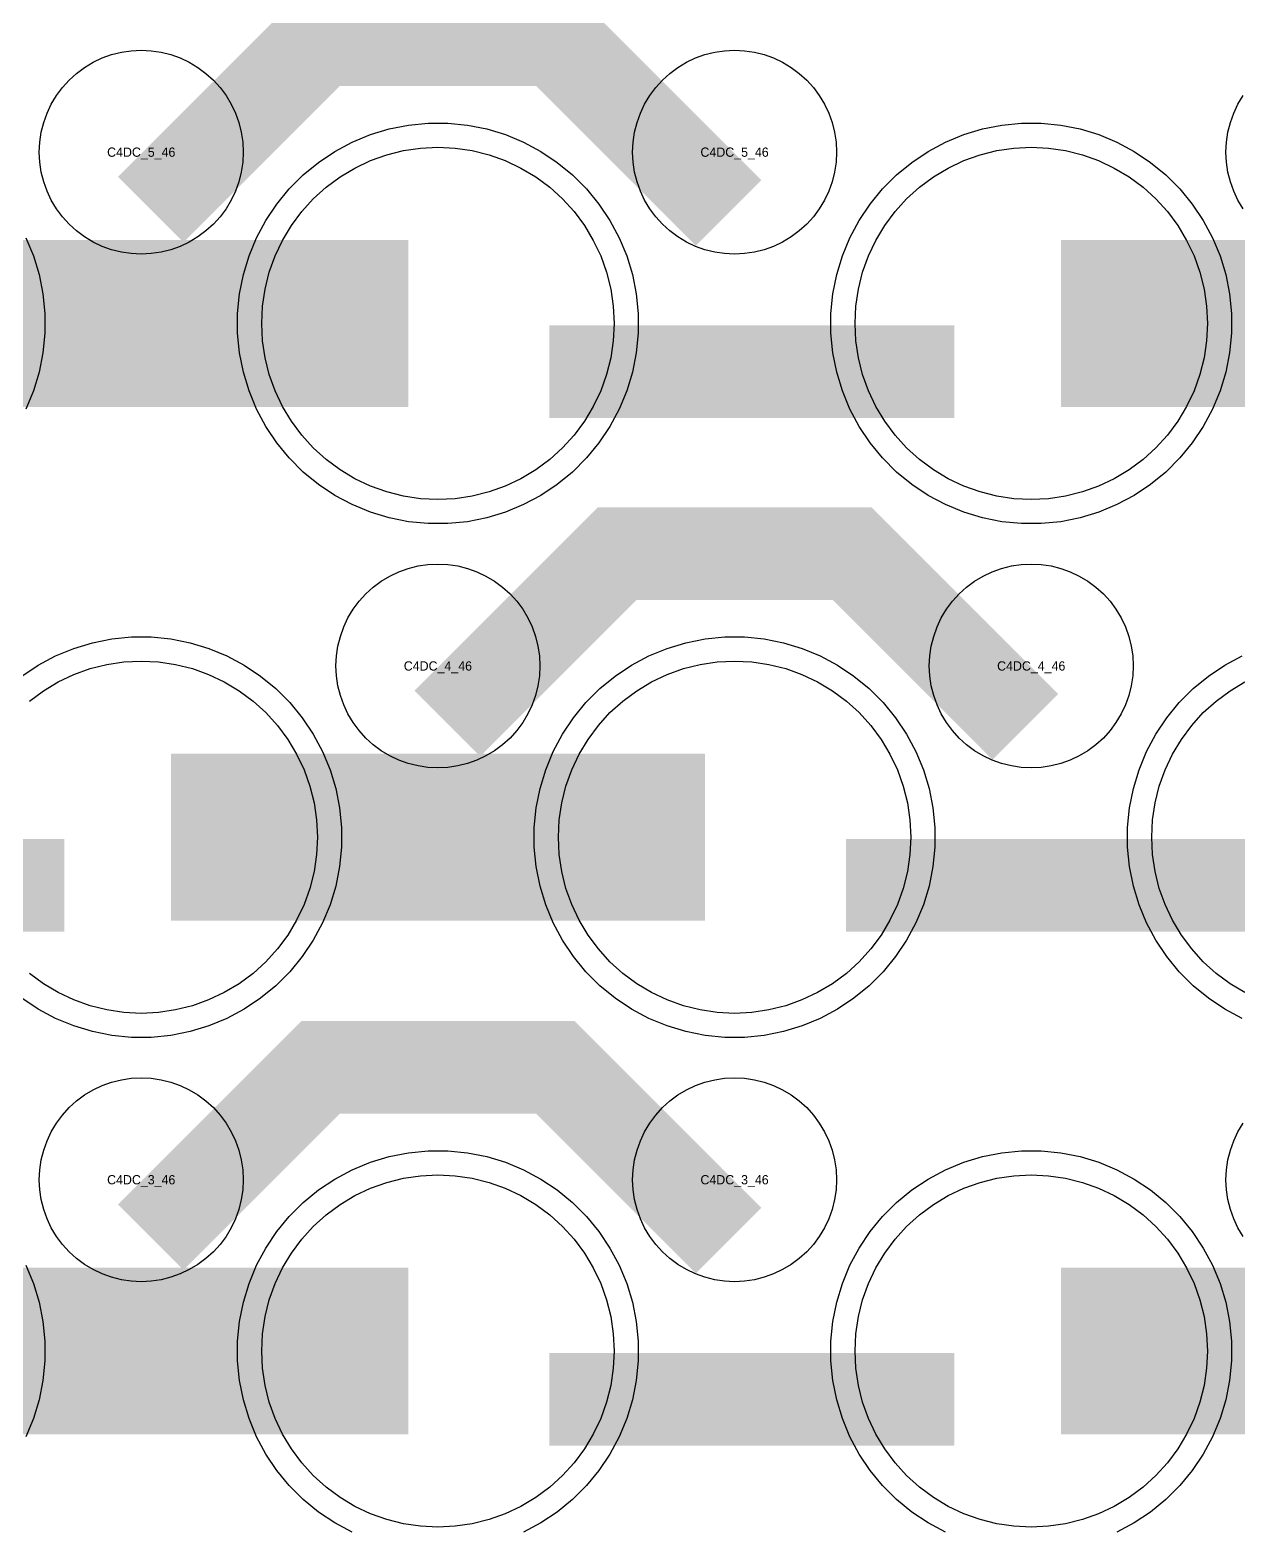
# Model space of a CAD drawing. Extents: x -11880 to 11880, y -14992 to 14992.
# Drawn here: x 2690 to 3015.8, y -14472.4 to -14067.6 of the extents above; entities that cross this region are included whole.
import ezdxf
from ezdxf.enums import TextEntityAlignment as Align

# ---------------------------------------------------------------- set-up
doc = ezdxf.new("R2010")
doc.units = 0
doc.header["$MEASUREMENT"] = 0
for name, color, linetype in [('GDS_775_DT_237', 138, 'CONTINUOUS'), ('RDL1_FS', 34, 'CONTINUOUS'), ('RDL_BS', 160, 'CONTINUOUS')]:
    doc.layers.add(name, color=color, linetype=linetype)

msp = doc.modelspace()

# ---------------------------------------------------------------- linework, layer by layer
at = {"layer": 'RDL1_FS', "color": 241, "true_color": 0xf7abae}
for points in [[(2800, -14194.254), (2795.343, -14194.025), (2790.732, -14193.341), (2786.209, -14192.209), (2781.819, -14190.637), (2777.605, -14188.645), (2773.605, -14186.247), (2769.86, -14183.469), (2766.406, -14180.339), (2763.276, -14176.885), (2760.498, -14173.14), (2758.1, -14169.14), (2756.108, -14164.926), (2754.536, -14160.536), (2753.404, -14156.013), (2752.72, -14151.402), (2752.491, -14146.745), (2752.72, -14142.088), (2753.404, -14137.477), (2754.536, -14132.954), (2756.108, -14128.564), (2758.1, -14124.35), (2760.498, -14120.35), (2763.276, -14116.605), (2766.406, -14113.151), (2769.86, -14110.021), (2773.605, -14107.243), (2777.605, -14104.845), (2781.819, -14102.853), (2786.209, -14101.281), (2790.732, -14100.149), (2795.343, -14099.465), (2800, -14099.236), (2804.657, -14099.465), (2809.268, -14100.149), (2813.791, -14101.281), (2818.181, -14102.853), (2822.395, -14104.845), (2826.395, -14107.243), (2830.14, -14110.021), (2833.594, -14113.151), (2836.724, -14116.605), (2839.502, -14120.35), (2841.9, -14124.35), (2843.892, -14128.564), (2845.464, -14132.954), (2846.596, -14137.477), (2847.28, -14142.088), (2847.509, -14146.745), (2847.28, -14151.402), (2846.596, -14156.013), (2845.464, -14160.536), (2843.892, -14164.926), (2841.9, -14169.14), (2839.502, -14173.14), (2836.724, -14176.885), (2833.594, -14180.339), (2830.14, -14183.469), (2826.395, -14186.247), (2822.395, -14188.645), (2818.181, -14190.637), (2813.791, -14192.209), (2809.268, -14193.341), (2804.657, -14194.025)], [(2960, -14194.254), (2955.343, -14194.025), (2950.732, -14193.341), (2946.209, -14192.209), (2941.819, -14190.637), (2937.605, -14188.645), (2933.605, -14186.247), (2929.86, -14183.469), (2926.406, -14180.339), (2923.276, -14176.885), (2920.498, -14173.14), (2918.1, -14169.14), (2916.108, -14164.926), (2914.536, -14160.536), (2913.404, -14156.013), (2912.72, -14151.402), (2912.491, -14146.745), (2912.72, -14142.088), (2913.404, -14137.477), (2914.536, -14132.954), (2916.108, -14128.564), (2918.1, -14124.35), (2920.498, -14120.35), (2923.276, -14116.605), (2926.406, -14113.151), (2929.86, -14110.021), (2933.605, -14107.243), (2937.605, -14104.845), (2941.819, -14102.853), (2946.209, -14101.281), (2950.732, -14100.149), (2955.343, -14099.465), (2960, -14099.236), (2964.657, -14099.465), (2969.268, -14100.149), (2973.791, -14101.281), (2978.181, -14102.853), (2982.395, -14104.845), (2986.395, -14107.243), (2990.14, -14110.021), (2993.594, -14113.151), (2996.724, -14116.605), (2999.502, -14120.35), (3001.9, -14124.35), (3003.892, -14128.564), (3005.464, -14132.954), (3006.596, -14137.477), (3007.28, -14142.088), (3007.509, -14146.745), (3007.28, -14151.402), (3006.596, -14156.013), (3005.464, -14160.536), (3003.892, -14164.926), (3001.9, -14169.14), (2999.502, -14173.14), (2996.724, -14176.885), (2993.594, -14180.339), (2990.14, -14183.469), (2986.395, -14186.247), (2982.395, -14188.645), (2978.181, -14190.637), (2973.791, -14192.209), (2969.268, -14193.341), (2964.657, -14194.025)], [(2880, -14332.819), (2875.343, -14332.59), (2870.732, -14331.906), (2866.209, -14330.774), (2861.819, -14329.202), (2857.605, -14327.21), (2853.605, -14324.812), (2849.86, -14322.034), (2846.406, -14318.904), (2843.276, -14315.45), (2840.498, -14311.705), (2838.1, -14307.705), (2836.108, -14303.491), (2834.536, -14299.101), (2833.404, -14294.578), (2832.72, -14289.967), (2832.491, -14285.31), (2832.72, -14280.653), (2833.404, -14276.042), (2834.536, -14271.519), (2836.108, -14267.129), (2838.1, -14262.915), (2840.498, -14258.915), (2843.276, -14255.17), (2846.406, -14251.716), (2849.86, -14248.586), (2853.605, -14245.808), (2857.605, -14243.41), (2861.819, -14241.418), (2866.209, -14239.846), (2870.732, -14238.714), (2875.343, -14238.03), (2880, -14237.801), (2884.657, -14238.03), (2889.268, -14238.714), (2893.791, -14239.846), (2898.181, -14241.418), (2902.395, -14243.41), (2906.395, -14245.808), (2910.14, -14248.586), (2913.594, -14251.716), (2916.724, -14255.17), (2919.502, -14258.915), (2921.9, -14262.915), (2923.892, -14267.129), (2925.464, -14271.519), (2926.596, -14276.042), (2927.28, -14280.653), (2927.509, -14285.31), (2927.28, -14289.967), (2926.596, -14294.578), (2925.464, -14299.101), (2923.892, -14303.491), (2921.9, -14307.705), (2919.502, -14311.705), (2916.724, -14315.45), (2913.594, -14318.904), (2910.14, -14322.034), (2906.395, -14324.812), (2902.395, -14327.21), (2898.181, -14329.202), (2893.791, -14330.774), (2889.268, -14331.906), (2884.657, -14332.59)], [(2800, -14471.379), (2795.343, -14471.15), (2790.732, -14470.466), (2786.209, -14469.334), (2781.819, -14467.762), (2777.605, -14465.77), (2773.605, -14463.372), (2769.86, -14460.594), (2766.406, -14457.464), (2763.276, -14454.01), (2760.498, -14450.265), (2758.1, -14446.265), (2756.108, -14442.051), (2754.536, -14437.661), (2753.404, -14433.138), (2752.72, -14428.527), (2752.491, -14423.87), (2752.72, -14419.213), (2753.404, -14414.602), (2754.536, -14410.079), (2756.108, -14405.689), (2758.1, -14401.475), (2760.498, -14397.475), (2763.276, -14393.73), (2766.406, -14390.276), (2769.86, -14387.146), (2773.605, -14384.368), (2777.605, -14381.97), (2781.819, -14379.978), (2786.209, -14378.406), (2790.732, -14377.274), (2795.343, -14376.59), (2800, -14376.361), (2804.657, -14376.59), (2809.268, -14377.274), (2813.791, -14378.406), (2818.181, -14379.978), (2822.395, -14381.97), (2826.395, -14384.368), (2830.14, -14387.146), (2833.594, -14390.276), (2836.724, -14393.73), (2839.502, -14397.475), (2841.9, -14401.475), (2843.892, -14405.689), (2845.464, -14410.079), (2846.596, -14414.602), (2847.28, -14419.213), (2847.509, -14423.87), (2847.28, -14428.527), (2846.596, -14433.138), (2845.464, -14437.661), (2843.892, -14442.051), (2841.9, -14446.265), (2839.502, -14450.265), (2836.724, -14454.01), (2833.594, -14457.464), (2830.14, -14460.594), (2826.395, -14463.372), (2822.395, -14465.77), (2818.181, -14467.762), (2813.791, -14469.334), (2809.268, -14470.466), (2804.657, -14471.15)], [(2960, -14471.379), (2955.343, -14471.15), (2950.732, -14470.466), (2946.209, -14469.334), (2941.819, -14467.762), (2937.605, -14465.77), (2933.605, -14463.372), (2929.86, -14460.594), (2926.406, -14457.464), (2923.276, -14454.01), (2920.498, -14450.265), (2918.1, -14446.265), (2916.108, -14442.051), (2914.536, -14437.661), (2913.404, -14433.138), (2912.72, -14428.527), (2912.491, -14423.87), (2912.72, -14419.213), (2913.404, -14414.602), (2914.536, -14410.079), (2916.108, -14405.689), (2918.1, -14401.475), (2920.498, -14397.475), (2923.276, -14393.73), (2926.406, -14390.276), (2929.86, -14387.146), (2933.605, -14384.368), (2937.605, -14381.97), (2941.819, -14379.978), (2946.209, -14378.406), (2950.732, -14377.274), (2955.343, -14376.59), (2960, -14376.361), (2964.657, -14376.59), (2969.268, -14377.274), (2973.791, -14378.406), (2978.181, -14379.978), (2982.395, -14381.97), (2986.395, -14384.368), (2990.14, -14387.146), (2993.594, -14390.276), (2996.724, -14393.73), (2999.502, -14397.475), (3001.9, -14401.475), (3003.892, -14405.689), (3005.464, -14410.079), (3006.596, -14414.602), (3007.28, -14419.213), (3007.509, -14423.87), (3007.28, -14428.527), (3006.596, -14433.138), (3005.464, -14437.661), (3003.892, -14442.051), (3001.9, -14446.265), (2999.502, -14450.265), (2996.724, -14454.01), (2993.594, -14457.464), (2990.14, -14460.594), (2986.395, -14463.372), (2982.395, -14465.77), (2978.181, -14467.762), (2973.791, -14469.334), (2969.268, -14470.466), (2964.657, -14471.15)]]:
    msp.add_lwpolyline(points, close=True, dxfattribs=at)
for points in [[(2648.002, -14146.745, 45, 45, 0), (2720.002, -14146.745, 45, 45, 0)], [(2720.002, -14146.745, 45, 45, 0), (2792.002, -14146.745, 45, 45, 0)], [(2968.002, -14146.745, 45, 45, 0), (3040.002, -14146.745, 45, 45, 0)], [(2728.002, -14285.31, 45, 45, 0), (2800.002, -14285.31, 45, 45, 0)], [(2800.002, -14285.31, 45, 45, 0), (2872.002, -14285.31, 45, 45, 0)], [(2648.002, -14423.87, 45, 45, 0), (2720.002, -14423.87, 45, 45, 0)], [(2720.002, -14423.87, 45, 45, 0), (2792.002, -14423.87, 45, 45, 0)], [(2968.002, -14423.87, 45, 45, 0), (3040.002, -14423.87, 45, 45, 0)]]:
    msp.add_lwpolyline(points, format="xyseb", dxfattribs=at)
for points in [[(2689.86, -14248.586), (2693.605, -14245.808), (2697.605, -14243.41), (2701.819, -14241.418), (2706.209, -14239.846), (2710.732, -14238.714), (2715.343, -14238.03), (2720, -14237.801), (2724.657, -14238.03), (2729.268, -14238.714), (2733.791, -14239.846), (2738.181, -14241.418), (2742.395, -14243.41), (2746.395, -14245.808), (2750.14, -14248.586), (2753.594, -14251.716), (2756.724, -14255.17), (2759.502, -14258.915), (2761.9, -14262.915), (2763.892, -14267.129), (2765.464, -14271.519), (2766.596, -14276.042), (2767.28, -14280.653), (2767.509, -14285.31), (2767.28, -14289.967), (2766.596, -14294.578), (2765.464, -14299.101), (2763.892, -14303.491), (2761.9, -14307.705), (2759.502, -14311.705), (2756.724, -14315.45), (2753.594, -14318.904), (2750.14, -14322.034), (2746.395, -14324.812), (2742.395, -14327.21), (2738.181, -14329.202), (2733.791, -14330.774), (2729.268, -14331.906), (2724.657, -14332.59), (2720, -14332.819), (2715.343, -14332.59), (2710.732, -14331.906), (2706.209, -14330.774), (2701.819, -14329.202), (2697.605, -14327.21), (2693.605, -14324.812), (2689.86, -14322.034)], [(3017.605, -14327.21), (3013.605, -14324.812), (3009.86, -14322.034), (3006.406, -14318.904), (3003.276, -14315.45), (3000.498, -14311.705), (2998.1, -14307.705), (2996.108, -14303.491), (2994.536, -14299.101), (2993.404, -14294.578), (2992.72, -14289.967), (2992.491, -14285.31), (2992.72, -14280.653), (2993.404, -14276.042), (2994.536, -14271.519), (2996.108, -14267.129), (2998.1, -14262.915), (3000.498, -14258.915), (3003.276, -14255.17), (3006.406, -14251.716), (3009.86, -14248.586), (3013.605, -14245.808), (3017.605, -14243.41)]]:
    msp.add_lwpolyline(points, dxfattribs=at)
at = {"layer": 'RDL_BS'}
for points in [[(2722.562, -14116.059, 25, 25, 0), (2768.377, -14070.244, 25, 25, 0), (2801.93, -14070.244, 25, 25, 0)], [(2878.401, -14116.958, 25, 25, 0), (2831.687, -14070.244, 25, 25, 0), (2801.929, -14070.244, 25, 25, 0)], [(2802.562, -14254.624, 25, 25, 0), (2848.377, -14208.809, 25, 25, 0), (2881.93, -14208.809, 25, 25, 0)], [(2958.401, -14255.523, 25, 25, 0), (2911.687, -14208.809, 25, 25, 0), (2881.929, -14208.809, 25, 25, 0)], [(2722.562, -14393.184, 25, 25, 0), (2768.377, -14347.369, 25, 25, 0), (2801.93, -14347.369, 25, 25, 0)], [(2878.401, -14394.083, 25, 25, 0), (2831.687, -14347.369, 25, 25, 0), (2801.929, -14347.369, 25, 25, 0)]]:
    msp.add_lwpolyline(points, format="xyseb", dxfattribs=at)
for points in [[(2720, -14128.051), (2717.307, -14127.919), (2714.635, -14127.523), (2712.016, -14126.866), (2709.481, -14125.959), (2707.044, -14124.807), (2704.72, -14123.414), (2702.557, -14121.811), (2700.558, -14119.999), (2698.746, -14118), (2697.143, -14115.837), (2695.75, -14113.513), (2694.598, -14111.076), (2693.691, -14108.541), (2693.034, -14105.922), (2692.638, -14103.25), (2692.506, -14100.557), (2692.638, -14097.864), (2693.034, -14095.192), (2693.691, -14092.573), (2694.598, -14090.038), (2695.75, -14087.601), (2697.143, -14085.277), (2698.746, -14083.114), (2700.558, -14081.115), (2702.557, -14079.303), (2704.72, -14077.7), (2707.044, -14076.307), (2709.481, -14075.155), (2712.016, -14074.248), (2714.635, -14073.591), (2717.307, -14073.195), (2720, -14073.063), (2722.693, -14073.195), (2725.365, -14073.591), (2727.984, -14074.248), (2730.519, -14075.155), (2732.956, -14076.307), (2735.28, -14077.7), (2737.443, -14079.303), (2739.442, -14081.115), (2741.254, -14083.114), (2742.857, -14085.277), (2744.25, -14087.601), (2745.402, -14090.038), (2746.309, -14092.573), (2746.966, -14095.192), (2747.362, -14097.864), (2747.494, -14100.557), (2747.362, -14103.25), (2746.966, -14105.922), (2746.309, -14108.541), (2745.402, -14111.076), (2744.25, -14113.513), (2742.857, -14115.837), (2741.254, -14118), (2739.442, -14119.999), (2737.443, -14121.811), (2735.28, -14123.414), (2732.956, -14124.807), (2730.519, -14125.959), (2727.984, -14126.866), (2725.365, -14127.523), (2722.693, -14127.919)], [(2880, -14128.051), (2877.307, -14127.919), (2874.635, -14127.523), (2872.016, -14126.866), (2869.481, -14125.959), (2867.044, -14124.807), (2864.72, -14123.414), (2862.557, -14121.811), (2860.558, -14119.999), (2858.746, -14118), (2857.143, -14115.837), (2855.75, -14113.513), (2854.598, -14111.076), (2853.691, -14108.541), (2853.034, -14105.922), (2852.638, -14103.25), (2852.506, -14100.557), (2852.638, -14097.864), (2853.034, -14095.192), (2853.691, -14092.573), (2854.598, -14090.038), (2855.75, -14087.601), (2857.143, -14085.277), (2858.746, -14083.114), (2860.558, -14081.115), (2862.557, -14079.303), (2864.72, -14077.7), (2867.044, -14076.307), (2869.481, -14075.155), (2872.016, -14074.248), (2874.635, -14073.591), (2877.307, -14073.195), (2880, -14073.063), (2882.693, -14073.195), (2885.365, -14073.591), (2887.984, -14074.248), (2890.519, -14075.155), (2892.956, -14076.307), (2895.28, -14077.7), (2897.443, -14079.303), (2899.442, -14081.115), (2901.254, -14083.114), (2902.857, -14085.277), (2904.25, -14087.601), (2905.402, -14090.038), (2906.309, -14092.573), (2906.966, -14095.192), (2907.362, -14097.864), (2907.494, -14100.557), (2907.362, -14103.25), (2906.966, -14105.922), (2906.309, -14108.541), (2905.402, -14111.076), (2904.25, -14113.513), (2902.857, -14115.837), (2901.254, -14118), (2899.442, -14119.999), (2897.443, -14121.811), (2895.28, -14123.414), (2892.956, -14124.807), (2890.519, -14125.959), (2887.984, -14126.866), (2885.365, -14127.523), (2882.693, -14127.919)], [(2800, -14266.616), (2797.307, -14266.484), (2794.635, -14266.088), (2792.016, -14265.431), (2789.481, -14264.524), (2787.044, -14263.372), (2784.72, -14261.979), (2782.557, -14260.376), (2780.558, -14258.564), (2778.746, -14256.565), (2777.143, -14254.402), (2775.75, -14252.078), (2774.598, -14249.641), (2773.691, -14247.106), (2773.034, -14244.487), (2772.638, -14241.815), (2772.506, -14239.122), (2772.638, -14236.429), (2773.034, -14233.757), (2773.691, -14231.138), (2774.598, -14228.603), (2775.75, -14226.166), (2777.143, -14223.842), (2778.746, -14221.679), (2780.558, -14219.68), (2782.557, -14217.868), (2784.72, -14216.265), (2787.044, -14214.872), (2789.481, -14213.72), (2792.016, -14212.813), (2794.635, -14212.156), (2797.307, -14211.76), (2800, -14211.628), (2802.693, -14211.76), (2805.365, -14212.156), (2807.984, -14212.813), (2810.519, -14213.72), (2812.956, -14214.872), (2815.28, -14216.265), (2817.443, -14217.868), (2819.442, -14219.68), (2821.254, -14221.679), (2822.857, -14223.842), (2824.25, -14226.166), (2825.402, -14228.603), (2826.309, -14231.138), (2826.966, -14233.757), (2827.362, -14236.429), (2827.494, -14239.122), (2827.362, -14241.815), (2826.966, -14244.487), (2826.309, -14247.106), (2825.402, -14249.641), (2824.25, -14252.078), (2822.857, -14254.402), (2821.254, -14256.565), (2819.442, -14258.564), (2817.443, -14260.376), (2815.28, -14261.979), (2812.956, -14263.372), (2810.519, -14264.524), (2807.984, -14265.431), (2805.365, -14266.088), (2802.693, -14266.484)], [(2960, -14266.616), (2957.307, -14266.484), (2954.635, -14266.088), (2952.016, -14265.431), (2949.481, -14264.524), (2947.044, -14263.372), (2944.72, -14261.979), (2942.557, -14260.376), (2940.558, -14258.564), (2938.746, -14256.565), (2937.143, -14254.402), (2935.75, -14252.078), (2934.598, -14249.641), (2933.691, -14247.106), (2933.034, -14244.487), (2932.638, -14241.815), (2932.506, -14239.122), (2932.638, -14236.429), (2933.034, -14233.757), (2933.691, -14231.138), (2934.598, -14228.603), (2935.75, -14226.166), (2937.143, -14223.842), (2938.746, -14221.679), (2940.558, -14219.68), (2942.557, -14217.868), (2944.72, -14216.265), (2947.044, -14214.872), (2949.481, -14213.72), (2952.016, -14212.813), (2954.635, -14212.156), (2957.307, -14211.76), (2960, -14211.628), (2962.693, -14211.76), (2965.365, -14212.156), (2967.984, -14212.813), (2970.519, -14213.72), (2972.956, -14214.872), (2975.28, -14216.265), (2977.443, -14217.868), (2979.442, -14219.68), (2981.254, -14221.679), (2982.857, -14223.842), (2984.25, -14226.166), (2985.402, -14228.603), (2986.309, -14231.138), (2986.966, -14233.757), (2987.362, -14236.429), (2987.494, -14239.122), (2987.362, -14241.815), (2986.966, -14244.487), (2986.309, -14247.106), (2985.402, -14249.641), (2984.25, -14252.078), (2982.857, -14254.402), (2981.254, -14256.565), (2979.442, -14258.564), (2977.443, -14260.376), (2975.28, -14261.979), (2972.956, -14263.372), (2970.519, -14264.524), (2967.984, -14265.431), (2965.365, -14266.088), (2962.693, -14266.484)], [(2720, -14405.176), (2717.307, -14405.044), (2714.635, -14404.648), (2712.016, -14403.991), (2709.481, -14403.084), (2707.044, -14401.932), (2704.72, -14400.539), (2702.557, -14398.936), (2700.558, -14397.124), (2698.746, -14395.125), (2697.143, -14392.962), (2695.75, -14390.638), (2694.598, -14388.201), (2693.691, -14385.666), (2693.034, -14383.047), (2692.638, -14380.375), (2692.506, -14377.682), (2692.638, -14374.989), (2693.034, -14372.317), (2693.691, -14369.698), (2694.598, -14367.163), (2695.75, -14364.726), (2697.143, -14362.402), (2698.746, -14360.239), (2700.558, -14358.24), (2702.557, -14356.428), (2704.72, -14354.825), (2707.044, -14353.432), (2709.481, -14352.28), (2712.016, -14351.373), (2714.635, -14350.716), (2717.307, -14350.32), (2720, -14350.188), (2722.693, -14350.32), (2725.365, -14350.716), (2727.984, -14351.373), (2730.519, -14352.28), (2732.956, -14353.432), (2735.28, -14354.825), (2737.443, -14356.428), (2739.442, -14358.24), (2741.254, -14360.239), (2742.857, -14362.402), (2744.25, -14364.726), (2745.402, -14367.163), (2746.309, -14369.698), (2746.966, -14372.317), (2747.362, -14374.989), (2747.494, -14377.682), (2747.362, -14380.375), (2746.966, -14383.047), (2746.309, -14385.666), (2745.402, -14388.201), (2744.25, -14390.638), (2742.857, -14392.962), (2741.254, -14395.125), (2739.442, -14397.124), (2737.443, -14398.936), (2735.28, -14400.539), (2732.956, -14401.932), (2730.519, -14403.084), (2727.984, -14403.991), (2725.365, -14404.648), (2722.693, -14405.044)], [(2880, -14405.176), (2877.307, -14405.044), (2874.635, -14404.648), (2872.016, -14403.991), (2869.481, -14403.084), (2867.044, -14401.932), (2864.72, -14400.539), (2862.557, -14398.936), (2860.558, -14397.124), (2858.746, -14395.125), (2857.143, -14392.962), (2855.75, -14390.638), (2854.598, -14388.201), (2853.691, -14385.666), (2853.034, -14383.047), (2852.638, -14380.375), (2852.506, -14377.682), (2852.638, -14374.989), (2853.034, -14372.317), (2853.691, -14369.698), (2854.598, -14367.163), (2855.75, -14364.726), (2857.143, -14362.402), (2858.746, -14360.239), (2860.558, -14358.24), (2862.557, -14356.428), (2864.72, -14354.825), (2867.044, -14353.432), (2869.481, -14352.28), (2872.016, -14351.373), (2874.635, -14350.716), (2877.307, -14350.32), (2880, -14350.188), (2882.693, -14350.32), (2885.365, -14350.716), (2887.984, -14351.373), (2890.519, -14352.28), (2892.956, -14353.432), (2895.28, -14354.825), (2897.443, -14356.428), (2899.442, -14358.24), (2901.254, -14360.239), (2902.857, -14362.402), (2904.25, -14364.726), (2905.402, -14367.163), (2906.309, -14369.698), (2906.966, -14372.317), (2907.362, -14374.989), (2907.494, -14377.682), (2907.362, -14380.375), (2906.966, -14383.047), (2906.309, -14385.666), (2905.402, -14388.201), (2904.25, -14390.638), (2902.857, -14392.962), (2901.254, -14395.125), (2899.442, -14397.124), (2897.443, -14398.936), (2895.28, -14400.539), (2892.956, -14401.932), (2890.519, -14403.084), (2887.984, -14403.991), (2885.365, -14404.648), (2882.693, -14405.044)]]:
    msp.add_lwpolyline(points, close=True, dxfattribs=at)
for points in [[(3017.143, -14115.837), (3015.75, -14113.513), (3014.598, -14111.076), (3013.691, -14108.541), (3013.034, -14105.922), (3012.638, -14103.25), (3012.506, -14100.557), (3012.638, -14097.864), (3013.034, -14095.192), (3013.691, -14092.573), (3014.598, -14090.038), (3015.75, -14087.601), (3017.143, -14085.277)], [(3017.143, -14392.962), (3015.75, -14390.638), (3014.598, -14388.201), (3013.691, -14385.666), (3013.034, -14383.047), (3012.638, -14380.375), (3012.506, -14377.682), (3012.638, -14374.989), (3013.034, -14372.317), (3013.691, -14369.698), (3014.598, -14367.163), (3015.75, -14364.726), (3017.143, -14362.402)]]:
    msp.add_lwpolyline(points, dxfattribs=at)
at = {"layer": 'RDL_BS', "color": 241, "true_color": 0xf7abae}
for points in [[(2797.356, -14200.745), (2792.062, -14200.228), (2786.835, -14199.182), (2781.795, -14197.651), (2776.885, -14195.62), (2772.223, -14193.128), (2767.809, -14190.181), (2763.708, -14186.819), (2759.926, -14183.037), (2756.564, -14178.936), (2753.617, -14174.522), (2751.125, -14169.86), (2749.094, -14164.95), (2747.563, -14159.91), (2746.517, -14154.683), (2746, -14149.389), (2746, -14144.101), (2746.517, -14138.807), (2747.563, -14133.58), (2749.094, -14128.54), (2751.125, -14123.63), (2753.617, -14118.968), (2756.564, -14114.554), (2759.926, -14110.453), (2763.708, -14106.671), (2767.809, -14103.309), (2772.223, -14100.362), (2776.885, -14097.87), (2781.795, -14095.839), (2786.835, -14094.308), (2792.062, -14093.262), (2797.356, -14092.745), (2802.644, -14092.745), (2807.938, -14093.262), (2813.165, -14094.308), (2818.205, -14095.839), (2823.115, -14097.87), (2827.777, -14100.362), (2832.191, -14103.309), (2836.292, -14106.671), (2840.074, -14110.453), (2843.436, -14114.554), (2846.383, -14118.968), (2848.875, -14123.63), (2850.906, -14128.54), (2852.437, -14133.58), (2853.483, -14138.807), (2854, -14144.101), (2854, -14149.389), (2853.483, -14154.683), (2852.437, -14159.91), (2850.906, -14164.95), (2848.875, -14169.86), (2846.383, -14174.522), (2843.436, -14178.936), (2840.074, -14183.037), (2836.292, -14186.819), (2832.191, -14190.181), (2827.777, -14193.128), (2823.115, -14195.62), (2818.205, -14197.651), (2813.165, -14199.182), (2807.938, -14200.228), (2802.644, -14200.745)], [(2957.356, -14200.745), (2952.062, -14200.228), (2946.835, -14199.182), (2941.795, -14197.651), (2936.885, -14195.62), (2932.223, -14193.128), (2927.809, -14190.181), (2923.708, -14186.819), (2919.926, -14183.037), (2916.564, -14178.936), (2913.617, -14174.522), (2911.125, -14169.86), (2909.094, -14164.95), (2907.563, -14159.91), (2906.517, -14154.683), (2906, -14149.389), (2906, -14144.101), (2906.517, -14138.807), (2907.563, -14133.58), (2909.094, -14128.54), (2911.125, -14123.63), (2913.617, -14118.968), (2916.564, -14114.554), (2919.926, -14110.453), (2923.708, -14106.671), (2927.809, -14103.309), (2932.223, -14100.362), (2936.885, -14097.87), (2941.795, -14095.839), (2946.835, -14094.308), (2952.062, -14093.262), (2957.356, -14092.745), (2962.644, -14092.745), (2967.938, -14093.262), (2973.165, -14094.308), (2978.205, -14095.839), (2983.115, -14097.87), (2987.777, -14100.362), (2992.191, -14103.309), (2996.292, -14106.671), (3000.074, -14110.453), (3003.436, -14114.554), (3006.383, -14118.968), (3008.875, -14123.63), (3010.906, -14128.54), (3012.437, -14133.58), (3013.483, -14138.807), (3014, -14144.101), (3014, -14149.389), (3013.483, -14154.683), (3012.437, -14159.91), (3010.906, -14164.95), (3008.875, -14169.86), (3006.383, -14174.522), (3003.436, -14178.936), (3000.074, -14183.037), (2996.292, -14186.819), (2992.191, -14190.181), (2987.777, -14193.128), (2983.115, -14195.62), (2978.205, -14197.651), (2973.165, -14199.182), (2967.938, -14200.228), (2962.644, -14200.745)], [(2877.356, -14339.31), (2872.062, -14338.793), (2866.835, -14337.747), (2861.795, -14336.216), (2856.885, -14334.185), (2852.223, -14331.693), (2847.809, -14328.746), (2843.708, -14325.384), (2839.926, -14321.602), (2836.564, -14317.501), (2833.617, -14313.087), (2831.125, -14308.425), (2829.094, -14303.515), (2827.563, -14298.475), (2826.517, -14293.248), (2826, -14287.954), (2826, -14282.666), (2826.517, -14277.372), (2827.563, -14272.145), (2829.094, -14267.105), (2831.125, -14262.195), (2833.617, -14257.533), (2836.564, -14253.119), (2839.926, -14249.018), (2843.708, -14245.236), (2847.809, -14241.874), (2852.223, -14238.927), (2856.885, -14236.435), (2861.795, -14234.404), (2866.835, -14232.873), (2872.062, -14231.827), (2877.356, -14231.31), (2882.644, -14231.31), (2887.938, -14231.827), (2893.165, -14232.873), (2898.205, -14234.404), (2903.115, -14236.435), (2907.777, -14238.927), (2912.191, -14241.874), (2916.292, -14245.236), (2920.074, -14249.018), (2923.436, -14253.119), (2926.383, -14257.533), (2928.875, -14262.195), (2930.906, -14267.105), (2932.437, -14272.145), (2933.483, -14277.372), (2934, -14282.666), (2934, -14287.954), (2933.483, -14293.248), (2932.437, -14298.475), (2930.906, -14303.515), (2928.875, -14308.425), (2926.383, -14313.087), (2923.436, -14317.501), (2920.074, -14321.602), (2916.292, -14325.384), (2912.191, -14328.746), (2907.777, -14331.693), (2903.115, -14334.185), (2898.205, -14336.216), (2893.165, -14337.747), (2887.938, -14338.793), (2882.644, -14339.31)]]:
    msp.add_lwpolyline(points, close=True, dxfattribs=at)
for points in [[(2688.875, -14123.63), (2690.906, -14128.54), (2692.437, -14133.58), (2693.483, -14138.807), (2694, -14144.101), (2694, -14149.389), (2693.483, -14154.683), (2692.437, -14159.91), (2690.906, -14164.95), (2688.875, -14169.86)], [(2687.809, -14241.874), (2692.223, -14238.927), (2696.885, -14236.435), (2701.795, -14234.404), (2706.835, -14232.873), (2712.062, -14231.827), (2717.356, -14231.31), (2722.644, -14231.31), (2727.938, -14231.827), (2733.165, -14232.873), (2738.205, -14234.404), (2743.115, -14236.435), (2747.777, -14238.927), (2752.191, -14241.874), (2756.292, -14245.236), (2760.074, -14249.018), (2763.436, -14253.119), (2766.383, -14257.533), (2768.875, -14262.195), (2770.906, -14267.105), (2772.437, -14272.145), (2773.483, -14277.372), (2774, -14282.666), (2774, -14287.954), (2773.483, -14293.248), (2772.437, -14298.475), (2770.906, -14303.515), (2768.875, -14308.425), (2766.383, -14313.087), (2763.436, -14317.501), (2760.074, -14321.602), (2756.292, -14325.384), (2752.191, -14328.746), (2747.777, -14331.693), (2743.115, -14334.185), (2738.205, -14336.216), (2733.165, -14337.747), (2727.938, -14338.793), (2722.644, -14339.31), (2717.356, -14339.31), (2712.062, -14338.793), (2706.835, -14337.747), (2701.795, -14336.216), (2696.885, -14334.185), (2692.223, -14331.693), (2687.809, -14328.746)], [(3016.885, -14334.185), (3012.223, -14331.693), (3007.809, -14328.746), (3003.708, -14325.384), (2999.926, -14321.602), (2996.564, -14317.501), (2993.617, -14313.087), (2991.125, -14308.425), (2989.094, -14303.515), (2987.563, -14298.475), (2986.517, -14293.248), (2986, -14287.954), (2986, -14282.666), (2986.517, -14277.372), (2987.563, -14272.145), (2989.094, -14267.105), (2991.125, -14262.195), (2993.617, -14257.533), (2996.564, -14253.119), (2999.926, -14249.018), (3003.708, -14245.236), (3007.809, -14241.874), (3012.223, -14238.927), (3016.885, -14236.435)], [(2776.885, -14472.745), (2772.223, -14470.253), (2767.809, -14467.306), (2763.708, -14463.944), (2759.926, -14460.162), (2756.564, -14456.061), (2753.617, -14451.647), (2751.125, -14446.985), (2749.094, -14442.075), (2747.563, -14437.035), (2746.517, -14431.808), (2746, -14426.514), (2746, -14421.226), (2746.517, -14415.932), (2747.563, -14410.705), (2749.094, -14405.665), (2751.125, -14400.755), (2753.617, -14396.093), (2756.564, -14391.679), (2759.926, -14387.578), (2763.708, -14383.796), (2767.809, -14380.434), (2772.223, -14377.487), (2776.885, -14374.995), (2781.795, -14372.964), (2786.835, -14371.433), (2792.062, -14370.387), (2797.356, -14369.87), (2802.644, -14369.87), (2807.938, -14370.387), (2813.165, -14371.433), (2818.205, -14372.964), (2823.115, -14374.995), (2827.777, -14377.487), (2832.191, -14380.434), (2836.292, -14383.796), (2840.074, -14387.578), (2843.436, -14391.679), (2846.383, -14396.093), (2848.875, -14400.755), (2850.906, -14405.665), (2852.437, -14410.705), (2853.483, -14415.932), (2854, -14421.226), (2854, -14426.514), (2853.483, -14431.808), (2852.437, -14437.035), (2850.906, -14442.075), (2848.875, -14446.985), (2846.383, -14451.647), (2843.436, -14456.061), (2840.074, -14460.162), (2836.292, -14463.944), (2832.191, -14467.306), (2827.777, -14470.253), (2823.115, -14472.745)], [(2936.885, -14472.745), (2932.223, -14470.253), (2927.809, -14467.306), (2923.708, -14463.944), (2919.926, -14460.162), (2916.564, -14456.061), (2913.617, -14451.647), (2911.125, -14446.985), (2909.094, -14442.075), (2907.563, -14437.035), (2906.517, -14431.808), (2906, -14426.514), (2906, -14421.226), (2906.517, -14415.932), (2907.563, -14410.705), (2909.094, -14405.665), (2911.125, -14400.755), (2913.617, -14396.093), (2916.564, -14391.679), (2919.926, -14387.578), (2923.708, -14383.796), (2927.809, -14380.434), (2932.223, -14377.487), (2936.885, -14374.995), (2941.795, -14372.964), (2946.835, -14371.433), (2952.062, -14370.387), (2957.356, -14369.87), (2962.644, -14369.87), (2967.938, -14370.387), (2973.165, -14371.433), (2978.205, -14372.964), (2983.115, -14374.995), (2987.777, -14377.487), (2992.191, -14380.434), (2996.292, -14383.796), (3000.074, -14387.578), (3003.436, -14391.679), (3006.383, -14396.093), (3008.875, -14400.755), (3010.906, -14405.665), (3012.437, -14410.705), (3013.483, -14415.932), (3014, -14421.226), (3014, -14426.514), (3013.483, -14431.808), (3012.437, -14437.035), (3010.906, -14442.075), (3008.875, -14446.985), (3006.383, -14451.647), (3003.436, -14456.061), (3000.074, -14460.162), (2996.292, -14463.944), (2992.191, -14467.306), (2987.777, -14470.253), (2983.115, -14472.745)], [(2688.875, -14400.755), (2690.906, -14405.665), (2692.437, -14410.705), (2693.483, -14415.932), (2694, -14421.226), (2694, -14426.514), (2693.483, -14431.808), (2692.437, -14437.035), (2690.906, -14442.075), (2688.875, -14446.985)]]:
    msp.add_lwpolyline(points, dxfattribs=at)
for points in [[(2830.016, -14159.758, 25, 25, 0), (2939.281, -14159.758, 25, 25, 0)], [(2590.016, -14298.323, 25, 25, 0), (2699.281, -14298.323, 25, 25, 0)], [(2910.016, -14298.323, 25, 25, 0), (3019.281, -14298.323, 25, 25, 0)], [(2830.016, -14436.883, 25, 25, 0), (2939.281, -14436.883, 25, 25, 0)]]:
    msp.add_lwpolyline(points, format="xyseb", dxfattribs=at)

# ---------------------------------------------------------------- texts
at = {"layer": 'GDS_775_DT_237'}
for s, p in [('C4DC_5_46', (2720, -14100.557)), ('C4DC_5_46', (2720, -14100.557)), ('C4DC_5_46', (2880, -14100.557)), ('C4DC_5_46', (2880, -14100.557)), ('C4DC_4_46', (2800, -14239.122)), ('C4DC_4_46', (2800, -14239.122)), ('C4DC_4_46', (2960, -14239.122)), ('C4DC_4_46', (2960, -14239.122)), ('C4DC_3_46', (2720, -14377.682)), ('C4DC_3_46', (2720, -14377.682)), ('C4DC_3_46', (2880, -14377.682)), ('C4DC_3_46', (2880, -14377.682))]:
    msp.add_text(s, height=2.5, dxfattribs=at).set_placement(p, align=Align.MIDDLE_CENTER)

doc.saveas('drawing.dxf')
